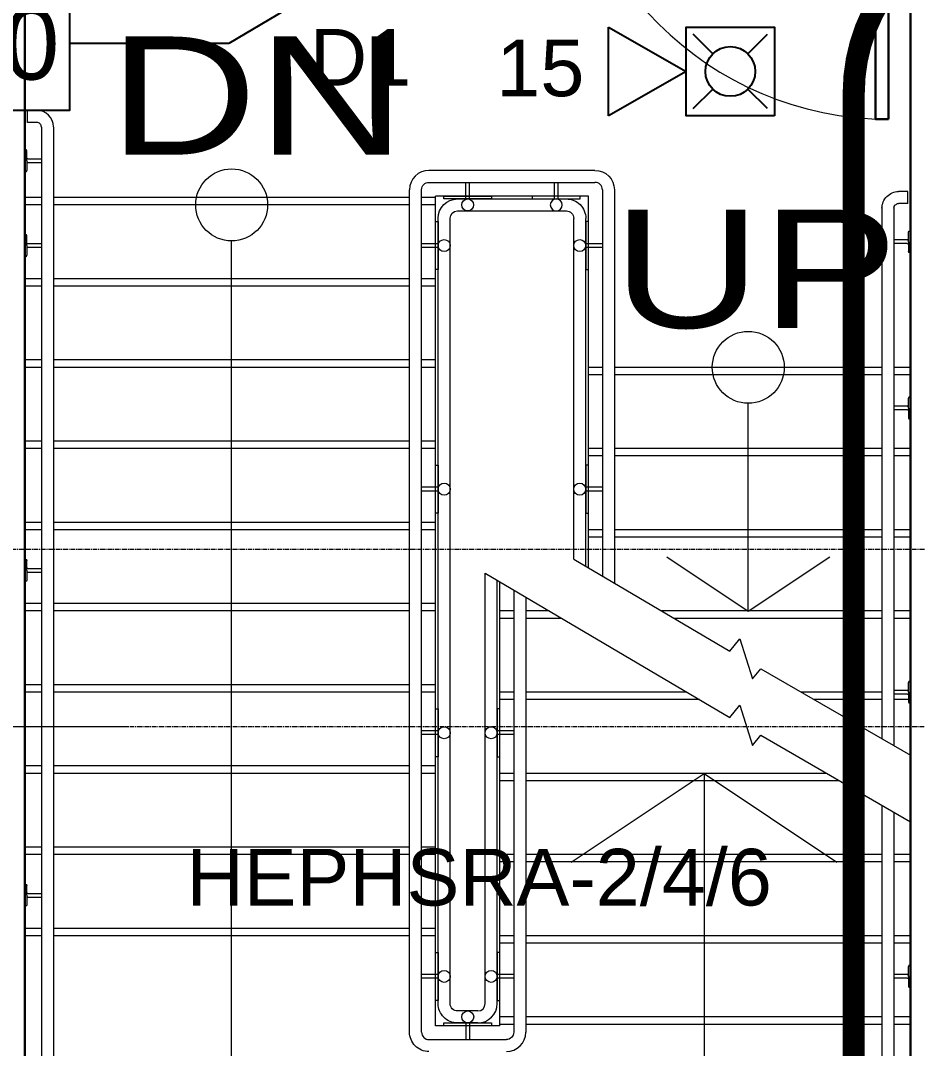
# Model space of a CAD drawing. Header units: inches. Extents: x -40190 to 0, y -3216 to 2257.
# Drawn here: x -22128.3 to -22006.8, y 859.5 to 998.8 of the extents above; entities that cross this region are included whole.
import ezdxf
from ezdxf import colors
from ezdxf.entities.mleader import LeaderData, LeaderLine
from ezdxf.enums import TextEntityAlignment as Align
from ezdxf.math import Vec2, Vec3

# ---------------------------------------------------------------- set-up
doc = ezdxf.new("R2010")
doc.units = ezdxf.units.IN
doc.header["$LTSCALE"] = 0.5
doc.header["$MEASUREMENT"] = 0
doc.linetypes.add('A113$0$CENTER', pattern=[2, 1.25, -0.25, 0.25, -0.25])
doc.linetypes.add('DASHED2', pattern=[0.375, 0.25, -0.125])
for name, color, linetype in [('A-Detl-Iden', 3, 'Continuous'), ('A113$0$A-ANNO-TEXT', 8, 'Continuous'), ('A113$0$A-COLS-COLS13-14', 8, 'Continuous'), ('A113$0$A-DOOR', 8, 'Continuous'), ('A113$0$A-DOOR-FRAM', 8, 'Continuous'), ('A113$0$A-FLOR-HRAL', 8, 'Continuous'), ('A113$0$A-FLOR-STRS', 8, 'Continuous'), ('A113$0$A-GRID-GRDP0-15', 8, 'Continuous'), ('A113$0$A-WALL-FULL-INTR', 8, 'Continuous'), ('A113$0$Level 20', 8, 'Continuous'), ('E-Anno-Keyn', 72, 'Continuous'), ('E-Anno-Note', 6, 'Continuous'), ('E-FIRE', 234, 'Continuous'), ('E-TEXT', 6, 'Continuous'), ('M-HVAC-text', 6, 'Continuous'), ('XREF', 7, 'Continuous')]:
    doc.layers.add(name, color=color, linetype=linetype)
doc.styles.add('A113$0$style-Arial', font='arial.ttf')
doc.styles.add('M08', font='arial.ttf', dxfattribs={"height": 7.68})
doc.styles.add('MAMEP ANNO', font='arial.ttf', dxfattribs={"height": 0.101562})
doc.styles.get("Standard").update_dxf_attribs({"font": 'simplex.shx'})

# ---------------------------------------------------------------- blocks, each defined once
blk = doc.blocks.new('*U236')
at = {"layer": 'E-FIRE', "color": 234, "linetype": 'Continuous', "lineweight": -3}
for p, q in [((12.5, 0), (23, 6)), ((23, 6), (23, -6)), ((1.47, 5.03), (4.11, 2.39)), ((11.53, 5.03), (8.89, 2.39)), ((23, -6), (12.5, 0)), ((4.11, -2.39), (1.47, -5.03)), ((8.89, -2.39), (11.53, -5.03))]:
    blk.add_line(p, q, dxfattribs=at)
blk.add_lwpolyline([(0.5, 6), (12.5, 6), (12.5, -6), (0.5, -6)], close=True, dxfattribs=at)
blk.add_circle((6.5, 0), 3.37, dxfattribs=at)
blk = doc.blocks.new('MLD-KeyNote')
at = {"color": 0, "linetype": 'Continuous', "transparency": 16777216}
blk.add_lwpolyline([(-0.09375, -0.09375), (0.09375, -0.09375), (0.09375, 0.09375), (-0.09375, 0.09375)], close=True, dxfattribs=at)
at = {"color": 0, "linetype": 'ByBlock', "transparency": 16777216, "style": 'MAMEP ANNO'}
blk.add_attdef('ID', text='', height=0.10156, dxfattribs=at).set_placement((0, 0), align=Align.MIDDLE_CENTER)
blk = doc.blocks.new('*U598')
at = {"layer": 'A113$0$A-FLOR-HRAL', "linetype": 'Continuous', "lineweight": 0}
for p, q in [((1.1, 1.5), (1.04, 1.5)), ((1.1, -1.5), (1.1, 1.5)), ((0.73, 0.26), (-1.11, 0.26)), ((0.86, 0.01), (0.86, 1.32)), ((0.86, 0.01), (0.86, -1.32)), ((0.73, -0.24), (-1.11, -0.24)), ((1.1, -1.5), (1.04, -1.5))]:
    blk.add_line(p, q, dxfattribs=at)
at = {"layer": 'A113$0$A-FLOR-HRAL', "linetype": 'Continuous', "lineweight": 0, "extrusion": (0, 0, -1)}
for centre, radius, start, end in [((-1.04, 1.32), 0.188, 0, 90), ((-0.73, -0.37), 0.125, 90, 180), ((-1.04, -1.32), 0.188, 270, 0)]:
    blk.add_arc(centre, radius, start, end, dxfattribs=at)
at = {"layer": 'A113$0$A-FLOR-HRAL', "linetype": 'Continuous', "lineweight": 0}
blk.add_arc((0.73, 0.38), 0.125, 270, 0, dxfattribs=at)
blk = doc.blocks.new('*U597')
at = {"layer": 'A113$0$A-FLOR-HRAL', "linetype": 'Continuous', "lineweight": 0}
for p, q in [((1.1, 1.5), (1.04, 1.5)), ((1.1, 1.5), (1.1, -1.5)), ((0.73, 0.24), (-1.11, 0.24)), ((0.86, -0.01), (0.86, 1.32)), ((0.73, -0.26), (-1.11, -0.26)), ((0.86, -0.01), (0.86, -1.32)), ((1.1, -1.5), (1.04, -1.5))]:
    blk.add_line(p, q, dxfattribs=at)
for centre, radius, start, end in [((1.04, 1.32), 0.188, 90, 180), ((0.73, 0.37), 0.125, 270, 0), ((1.04, -1.32), 0.188, 180, 270)]:
    blk.add_arc(centre, radius, start, end, dxfattribs=at)
at = {"layer": 'A113$0$A-FLOR-HRAL', "linetype": 'Continuous', "lineweight": 0, "extrusion": (0, 0, -1)}
blk.add_arc((-0.73, -0.38), 0.125, 90, 180, dxfattribs=at)
blk = doc.blocks.new('*U595')
at = {"layer": 'A113$0$A-FLOR-HRAL', "linetype": 'Continuous', "lineweight": 0}
for p, q in [((-1.1, 1.5), (-1.04, 1.5)), ((-1.1, -1.5), (-1.1, 1.5)), ((-0.86, 0.01), (-0.86, 1.32)), ((-0.86, 0.01), (-0.86, -1.32)), ((-0.73, 0.26), (1.11, 0.26)), ((-0.73, -0.24), (1.11, -0.24)), ((-1.1, -1.5), (-1.04, -1.5))]:
    blk.add_line(p, q, dxfattribs=at)
for centre, radius, start, end in [((-1.04, 1.32), 0.188, 0, 90), ((-1.04, -1.32), 0.188, 270, 0), ((-0.73, -0.37), 0.125, 90, 180)]:
    blk.add_arc(centre, radius, start, end, dxfattribs=at)
at = {"layer": 'A113$0$A-FLOR-HRAL', "linetype": 'Continuous', "lineweight": 0, "extrusion": (0, 0, -1)}
blk.add_arc((0.73, 0.38), 0.125, 270, 0, dxfattribs=at)
blk = doc.blocks.new('*U596')
at = {"layer": 'A113$0$A-FLOR-HRAL', "linetype": 'Continuous', "lineweight": 0}
for p, q in [((-1.1, 1.5), (-1.04, 1.5)), ((-1.1, 1.5), (-1.1, -1.5)), ((-0.86, -0.01), (-0.86, 1.32)), ((-0.73, 0.24), (1.11, 0.24)), ((-0.86, -0.01), (-0.86, -1.32)), ((-0.73, -0.26), (1.11, -0.26)), ((-1.1, -1.5), (-1.04, -1.5))]:
    blk.add_line(p, q, dxfattribs=at)
at = {"layer": 'A113$0$A-FLOR-HRAL', "linetype": 'Continuous', "lineweight": 0, "extrusion": (0, 0, -1)}
for centre, radius, start, end in [((1.04, 1.32), 0.188, 90, 180), ((0.73, 0.37), 0.125, 270, 0), ((1.04, -1.32), 0.188, 180, 270)]:
    blk.add_arc(centre, radius, start, end, dxfattribs=at)
at = {"layer": 'A113$0$A-FLOR-HRAL', "linetype": 'Continuous', "lineweight": 0}
blk.add_arc((-0.73, -0.38), 0.125, 90, 180, dxfattribs=at)
blk = doc.blocks.new('*U603')
at = {"layer": 'A113$0$A-DOOR', "linetype": 'Continuous', "lineweight": 0}
blk.add_arc((22, 18.56), 44, 180, 270, dxfattribs=at)
at = {"layer": 'A113$0$A-DOOR', "linetype": 'Continuous', "lineweight": 30}
blk.add_3dface([(22, -25.44), (20.25, -25.44), (20.25, 18.56), (22, 18.56)], dxfattribs=at)
at = {"layer": 'A113$0$A-DOOR-FRAM', "linetype": 'Continuous', "lineweight": 30}
for p, q in [((-21.25, 25.44), (-23.5, 25.44)), ((-23.5, 25.44), (-23.5, 25.06)), ((-21.25, 20.98), (-21.25, 25.44)), ((21.25, 25.44), (23.5, 25.44)), ((21.25, 20.98), (21.25, 25.44)), ((23.5, 25.44), (23.5, 25.06)), ((-22, 18.56), (-22, 20.98)), ((-22, 20.98), (-21.25, 20.98)), ((22, 20.98), (21.25, 20.98)), ((22, 18.56), (22, 20.98)), ((-23.5, 18.56), (-23.5, 18.94)), ((-23.5, 18.56), (-22, 18.56)), ((23.5, 18.56), (22, 18.56)), ((23.5, 18.56), (23.5, 18.94))]:
    blk.add_line(p, q, dxfattribs=at)
at = {"layer": 'A113$0$A-DOOR-FRAM', "linetype": 'Continuous', "lineweight": 13}
for p, q in [((-21.4, 25.29), (-23.35, 25.29)), ((-23.35, 25.29), (-23.35, 25.06)), ((-21.4, 21.13), (-21.4, 25.29)), ((21.4, 21.13), (21.4, 25.29)), ((21.4, 25.29), (23.35, 25.29)), ((23.35, 25.29), (23.35, 25.06)), ((-23.35, 25.06), (-23.5, 25.06)), ((23.35, 25.06), (23.5, 25.06)), ((-22.15, 18.71), (-22.15, 21.13)), ((-22.15, 21.13), (-21.4, 21.13)), ((22.15, 21.13), (21.4, 21.13)), ((22.15, 18.71), (22.15, 21.13)), ((-23.5, 18.94), (-23.35, 18.94)), ((-23.35, 18.71), (-23.35, 18.94)), ((-23.35, 18.71), (-22.15, 18.71)), ((23.35, 18.71), (22.15, 18.71)), ((23.5, 18.94), (23.35, 18.94)), ((23.35, 18.71), (23.35, 18.94))]:
    blk.add_line(p, q, dxfattribs=at)
blk = doc.blocks.new('A113')
at = {"layer": 'A113$0$A-ANNO-TEXT', "lineweight": 13}
for p, q in [((-22099.7472, 836.8597), (-22099.7472, 968.928)), ((-22029.7603, 918.7739), (-22029.7603, 946.9275)), ((-22035.7471, 896.7739), (-22035.7471, 836.8597))]:
    blk.add_line(p, q, dxfattribs=at)
at = {"layer": 'A113$0$A-ANNO-TEXT', "lineweight": 13, "flags": 128}
for points in [[(-22040.8145, 926.1434), (-22029.7603, 918.7739), (-22018.706, 926.1434)], [(-22053.7471, 884.7739), (-22035.7471, 896.7739), (-22017.7471, 884.7739)]]:
    blk.add_lwpolyline(points, dxfattribs=at)
at = {"layer": 'A113$0$A-ANNO-TEXT', "lineweight": 13}
for centre in [(-22099.7472, 973.801), (-22029.7603, 951.8004)]:
    blk.add_circle(centre, 4.873, dxfattribs=at)
at = {"layer": 'A113$0$A-COLS-COLS13-14', "lineweight": 0}
blk.add_line((-22169.7641, 903.1631, -4909.5523), (-22113.7641, 903.1631, -4909.5523), dxfattribs=at)
at = {"layer": 'A113$0$A-FLOR-HRAL', "lineweight": 13}
for p, q in [((-22127.3986, 984.9707, 1992.7541), (-22127.3986, 986.6186, 1992.7541)), ((-22126.1488, 986.6186, 1992.7541), (-22127.3986, 986.6186, 1992.7541)), ((-22126.1488, 984.9707, 1992.7541), (-22127.3986, 984.9707, 1992.7541)), ((-22125.5238, 984.3431, 1992.7541), (-22125.5238, 853.2315, 1992.7541)), ((-22123.8988, 984.3431, 1992.7541), (-22123.8988, 853.2315, 1992.7541)), ((-22050.5236, 978.4822, 1992.7541), (-22073.0237, 978.4822, 1992.7541)), ((-22073.0237, 976.8572, 1992.7541), (-22050.5236, 976.8572, 1992.7541)), ((-22075.6483, 861.7322, 1992.7541), (-22075.6487, 975.858, 1992.7541)), ((-22074.0233, 861.7322, 1992.7541), (-22074.0237, 975.8568, 1992.7541)), ((-22049.524, 975.8569, 1992.7541), (-22049.5237, 923.5448, 1992.7541)), ((-22047.899, 975.8572, 1992.7541), (-22047.8987, 922.586, 1992.7541)), ((-22008.1485, 975.6073, 1992.7541), (-22009.3986, 975.6073, 1992.7541)), ((-22008.1485, 973.9823, 1992.7541), (-22008.1485, 975.6073, 1992.7541)), ((-22069.1487, 974.6072, 1992.7541), (-22054.3987, 974.6072, 1992.7541)), ((-22011.6494, 973.4734, 1992.7541), (-22011.6488, 901.4841, 1992.7541)), ((-22010.0244, 973.3573, 1992.7541), (-22010.0238, 900.5461, 1992.7541)), ((-22008.1485, 973.9823, 1992.7541), (-22009.3986, 973.9823, 1992.7541)), ((-22071.7733, 865.6082, 1992.7541), (-22071.7737, 971.9822, 1992.7541)), ((-22070.1483, 865.6078, 1992.7541), (-22070.1487, 971.9822, 1992.7541)), ((-22069.1487, 972.9822, 1992.7541), (-22054.3987, 972.9822, 1992.7541)), ((-22053.3987, 925.8312, 1992.7541), (-22053.399, 971.9787, 1992.7541)), ((-22051.7737, 924.8724, 1992.7541), (-22051.774, 971.9765, 1992.7541)), ((-22065.3983, 865.6072, 1992.7541), (-22065.3987, 923.9118, 1992.7541)), ((-22063.7733, 865.6072, 1992.7541), (-22063.7737, 922.953, 1992.7541)), ((-22061.5236, 921.6253, 1992.7541), (-22061.5232, 861.7325, 1992.7541)), ((-22059.8986, 920.6665, 1992.7541), (-22059.8982, 861.7322, 1992.7541)), ((-22011.6487, 892.4841, 1992.7541), (-22011.6483, 853.2314, 1992.7541)), ((-22010.0237, 891.546, 1992.7541), (-22010.0233, 853.2314, 1992.7541)), ((-22066.3983, 864.6072, 1992.7541), (-22069.1483, 864.6072, 1992.7541)), ((-22066.3983, 862.9822, 1992.7541), (-22069.1483, 862.9822, 1992.7541)), ((-22073.0233, 860.7322, 1992.7541), (-22062.5233, 860.7322, 1992.7541))]:
    blk.add_line(p, q, dxfattribs=at)
at = {"layer": 'A113$0$A-FLOR-HRAL', "lineweight": 0}
for p, q in [((-22068.0237, 974.6072, 1992.7541), (-22068.0237, 976.8572, 1992.7541)), ((-22067.5237, 974.6072, 1992.7541), (-22067.5237, 976.8572, 1992.7541)), ((-22056.0237, 974.6072, 1992.7541), (-22056.0237, 976.8572, 1992.7541)), ((-22055.5237, 974.6072, 1992.7541), (-22055.5237, 976.8572, 1992.7541)), ((-22071.7736, 968.5447, 1992.7541), (-22074.0237, 968.5447, 1992.7541)), ((-22071.7736, 968.0447, 1992.7541), (-22074.0237, 968.0447, 1992.7541)), ((-22049.524, 968.5447, 1992.7541), (-22051.774, 968.5447, 1992.7541)), ((-22049.524, 968.0447, 1992.7541), (-22051.774, 968.0447, 1992.7541)), ((-22071.7736, 935.5447, 1992.7541), (-22074.0237, 935.5447, 1992.7541)), ((-22071.7736, 935.0447, 1992.7541), (-22074.0237, 935.0447, 1992.7541)), ((-22049.524, 935.5447, 1992.7541), (-22051.774, 935.5447, 1992.7541)), ((-22049.524, 935.0447, 1992.7541), (-22051.774, 935.0447, 1992.7541)), ((-22071.7736, 902.5447, 1992.7541), (-22074.0237, 902.5447, 1992.7541)), ((-22061.524, 902.5447, 1992.7541), (-22063.774, 902.5447, 1992.7541)), ((-22071.7736, 902.0447, 1992.7541), (-22074.0237, 902.0447, 1992.7541)), ((-22061.524, 902.0447, 1992.7541), (-22063.774, 902.0447, 1992.7541)), ((-22071.7736, 869.5447, 1992.7541), (-22074.0237, 869.5447, 1992.7541)), ((-22071.7736, 869.0447, 1992.7541), (-22074.0237, 869.0447, 1992.7541)), ((-22061.524, 869.5447, 1992.7541), (-22063.774, 869.5447, 1992.7541)), ((-22061.524, 869.0447, 1992.7541), (-22063.774, 869.0447, 1992.7541)), ((-22068.0233, 862.9822, 1992.7541), (-22068.0233, 860.7322, 1992.7541)), ((-22067.5233, 862.9822, 1992.7541), (-22067.5233, 860.7322, 1992.7541))]:
    blk.add_line(p, q, dxfattribs=at)
at = {"layer": 'A113$0$A-FLOR-HRAL', "lineweight": 13}
for centre, radius, start, end in [((-22126.1488, 984.3686, 1992.7541), 2.25, 0.12651, 89.999997), ((-22126.1488, 984.3457, 1992.7541), 0.625, 359.761896, 89.999997), ((-22073.0237, 975.8572, 1992.7541), 2.625, 90, 179.982985), ((-22050.5236, 975.8572, 1992.7541), 1, 359.984657, 90.000033), ((-22066.3983, 865.6072, 1992.7541), 1, 270.000001, 360), ((-22066.3983, 865.6072, 1992.7541), 2.625, 270.000001, 360), ((-22073.0233, 861.7322, 1992.7541), 1, 180, 270.000033), ((-22062.5233, 861.7322, 1992.7541), 2.625, 270, 360)]:
    blk.add_arc(centre, radius, start, end, dxfattribs=at)
at = {"layer": 'A113$0$A-FLOR-HRAL', "lineweight": 13, "extrusion": (0, 0, -1)}
for centre, radius, start, end in [((22050.5236, 975.8572, -1992.7541), 2.625, 90, 180), ((22073.0237, 975.8572, -1992.7541), 1, 359.976506, 90.000033), ((22009.3986, 973.3573, -1992.7541), 2.25, 0.000003, 90.000003), ((22069.1487, 971.9822, -1992.7541), 2.625, 0, 89.999967), ((22054.3987, 971.9822, -1992.7541), 2.625, 89.999967, 180.123302), ((22009.3986, 973.3573, -1992.7541), 0.625, 0.000003, 90.000004), ((22069.1487, 971.9822, -1992.7541), 1, 0, 89.999967), ((22054.3987, 971.9822, -1992.7541), 1, 89.999967, 180.199773), ((22069.1483, 865.6072, -1992.7541), 2.625, 269.999999, 0.021476), ((22069.1483, 865.6072, -1992.7541), 1, 269.999999, 0.034794), ((22073.0233, 861.7322, -1992.7541), 2.625, 270, 0.000889), ((22062.5233, 861.7322, -1992.7541), 1, 179.983187, 270.000033)]:
    blk.add_arc(centre, radius, start, end, dxfattribs=at)
at = {"layer": 'A113$0$A-FLOR-STRS', "lineweight": 0}
for p, q in [((-22125.5238, 974.7946, 1992.7541), (-22127.7739, 974.7946, 1992.7541)), ((-22075.6487, 974.7947, 1992.7541), (-22123.8989, 974.7946, 1992.7541)), ((-22072.1487, 974.7947, 1992.7541), (-22074.0237, 974.7947, 1992.7541)), ((-22072.1487, 862.6072, 1992.7541), (-22072.1487, 974.9822, 1992.7541)), ((-22051.3987, 974.9822, 1992.7541), (-22072.1487, 974.9822, 1992.7541)), ((-22051.3987, 924.6511, 1992.7541), (-22051.3987, 974.9822, 1992.7541)), ((-22125.5238, 963.7948, 1992.7541), (-22127.7739, 963.7948, 1992.7541)), ((-22075.6487, 963.7948, 1992.7541), (-22123.8989, 963.7948, 1992.7541)), ((-22072.1487, 963.7948, 1992.7541), (-22074.0237, 963.7948, 1992.7541)), ((-22125.5238, 952.7946, 1992.7541), (-22127.7739, 952.7946, 1992.7541)), ((-22075.6487, 952.7947, 1992.7541), (-22123.8989, 952.7946, 1992.7541)), ((-22072.1487, 952.7947, 1992.7541), (-22074.0237, 952.7947, 1992.7541)), ((-22049.5236, 950.795, 1992.7541), (-22051.3987, 950.795, 1992.7541)), ((-22011.6487, 950.795, 1992.7541), (-22047.8986, 950.795, 1992.7541)), ((-22007.7738, 950.795, 1992.7541), (-22010.0237, 950.795, 1992.7541)), ((-22125.5238, 941.7946, 1992.7541), (-22127.7739, 941.7946, 1992.7541)), ((-22075.6487, 941.7947, 1992.7541), (-22123.8989, 941.7946, 1992.7541)), ((-22072.1487, 941.7947, 1992.7541), (-22074.0237, 941.7947, 1992.7541)), ((-22049.5236, 939.7948, 1992.7541), (-22051.3987, 939.7948, 1992.7541)), ((-22011.6487, 939.7948, 1992.7541), (-22047.8986, 939.7948, 1992.7541)), ((-22007.7738, 939.7948, 1992.7541), (-22010.0237, 939.7948, 1992.7541)), ((-22125.5238, 930.7946, 1992.7541), (-22127.7739, 930.7946, 1992.7541)), ((-22075.6487, 930.7944, 1992.7541), (-22123.8989, 930.7943, 1992.7541)), ((-22072.1487, 930.7947, 1992.7541), (-22074.0237, 930.7947, 1992.7541)), ((-22049.5236, 928.7948, 1992.7541), (-22051.3987, 928.7948, 1992.7541)), ((-22011.6487, 928.7947, 1992.7541), (-22047.8987, 928.7947, 1992.7541)), ((-22007.7738, 928.7947, 1992.7541), (-22010.0237, 928.7947, 1992.7541)), ((-22063.3987, 862.6072, 1992.7541), (-22063.3987, 922.7317, 1992.7541)), ((-22125.5238, 919.7946, 1992.7541), (-22127.7739, 919.7946, 1992.7541)), ((-22075.6487, 919.7944, 1992.7541), (-22123.8989, 919.7943, 1992.7541)), ((-22072.1487, 919.7947, 1992.7541), (-22074.0237, 919.7947, 1992.7541)), ((-22061.5236, 917.7941, 1992.7541), (-22063.3987, 917.7941, 1992.7541)), ((-22055.0315, 917.7947, 1992.7541), (-22059.8986, 917.7947, 1992.7541)), ((-22011.6487, 917.7947, 1992.7541), (-22039.7785, 917.7947, 1992.7541)), ((-22007.7738, 917.7945, 1992.7541), (-22010.0237, 917.7945, 1992.7541)), ((-22125.5238, 908.7945, 1992.7541), (-22127.7739, 908.7945, 1992.7541)), ((-22075.6487, 908.7944, 1992.7541), (-22123.8989, 908.7943, 1992.7541)), ((-22072.1487, 908.7945, 1992.7541), (-22074.0237, 908.7945, 1992.7541)), ((-22061.5236, 906.7941, 1992.7541), (-22063.3987, 906.7941, 1992.7541)), ((-22036.3889, 906.7947, 1992.7541), (-22059.8986, 906.7947, 1992.7541)), ((-22011.6487, 906.7947, 1992.7541), (-22020.8485, 906.7947, 1992.7541)), ((-22008.0557, 906.7944, 1992.7541), (-22010.0237, 906.7944, 1992.7541)), ((-22125.5238, 897.7943, 1992.7541), (-22127.7739, 897.7943, 1992.7541)), ((-22075.6487, 897.7944, 1992.7541), (-22123.8989, 897.7943, 1992.7541)), ((-22072.1487, 897.7944, 1992.7541), (-22074.0237, 897.7944, 1992.7541)), ((-22061.5236, 895.7941, 1992.7541), (-22063.3987, 895.7941, 1992.7541)), ((-22017.3838, 895.7947, 1992.7541), (-22059.8986, 895.7947, 1992.7541)), ((-22075.6487, 886.7942, 1992.7541), (-22123.8989, 886.7942, 1992.7541)), ((-22072.1487, 886.7942, 1992.7541), (-22074.0237, 886.7942, 1992.7541)), ((-22061.5236, 884.7941, 1992.7541), (-22063.3987, 884.7941, 1992.7541)), ((-22011.6487, 884.7941, 1992.7541), (-22059.8986, 884.7941, 1992.7541)), ((-22007.7738, 884.7944, 1992.7541), (-22010.0237, 884.7944, 1992.7541)), ((-22075.6487, 875.7941, 1992.7541), (-22123.8989, 875.794, 1992.7541)), ((-22072.1487, 875.7941, 1992.7541), (-22074.0234, 875.7941, 1992.7541)), ((-22061.5236, 873.7939, 1992.7541), (-22063.3987, 873.7939, 1992.7541)), ((-22011.6487, 873.7939, 1992.7541), (-22059.8986, 873.7939, 1992.7541)), ((-22007.7738, 873.7939, 1992.7541), (-22010.0237, 873.7939, 1992.7541)), ((-22063.3987, 862.6072, 1992.7541), (-22072.1487, 862.6072, 1992.7541)), ((-22061.5233, 862.7941, 1992.7541), (-22063.3987, 862.7941, 1992.7541)), ((-22011.6483, 862.7941, 1992.7541), (-22059.8983, 862.7941, 1992.7541)), ((-22007.7734, 862.7941, 1992.7541), (-22010.0233, 862.7941, 1992.7541))]:
    blk.add_line(p, q, dxfattribs=at)
at = {"layer": 'A113$0$A-FLOR-STRS', "lineweight": 13}
for p, q in [((-22125.5238, 973.7947, 1992.7541), (-22127.7736, 973.7947, 1992.7541)), ((-22125.5238, 973.7947, 1992.7541), (-22127.7736, 973.7947, 1992.7541)), ((-22075.6487, 973.7947, 1992.7541), (-22123.8989, 973.7946, 1992.7541)), ((-22072.1487, 973.7947, 1992.7541), (-22074.0237, 973.7947, 1992.7541)), ((-22125.5238, 962.7948, 1992.7541), (-22127.7736, 962.7948, 1992.7541)), ((-22075.6487, 962.7948, 1992.7541), (-22123.8989, 962.7948, 1992.7541)), ((-22072.1487, 962.7948, 1992.7541), (-22074.0237, 962.7948, 1992.7541)), ((-22125.5238, 951.7947, 1992.7541), (-22127.7736, 951.7947, 1992.7541)), ((-22075.6487, 951.7947, 1992.7541), (-22123.8989, 951.7946, 1992.7541)), ((-22072.1487, 951.7947, 1992.7541), (-22074.0237, 951.7947, 1992.7541)), ((-22049.5236, 951.795, 1992.7541), (-22051.3987, 951.795, 1992.7541)), ((-22011.6487, 951.795, 1992.7541), (-22047.8986, 951.795, 1992.7541)), ((-22007.7735, 951.795, 1992.7541), (-22010.0237, 951.795, 1992.7541)), ((-22125.5238, 940.7947, 1992.7541), (-22127.7737, 940.7947, 1992.7541)), ((-22075.6487, 940.7947, 1992.7541), (-22123.8989, 940.7946, 1992.7541)), ((-22072.1487, 940.7947, 1992.7541), (-22074.0237, 940.7947, 1992.7541)), ((-22049.5236, 940.7948, 1992.7541), (-22051.3987, 940.7948, 1992.7541)), ((-22011.6487, 940.7948, 1992.7541), (-22047.8986, 940.7948, 1992.7541)), ((-22007.7735, 940.7948, 1992.7541), (-22010.0237, 940.7948, 1992.7541)), ((-22125.5238, 929.7947, 1992.7541), (-22127.7737, 929.7947, 1992.7541)), ((-22075.6487, 929.7944, 1992.7541), (-22123.8989, 929.7943, 1992.7541)), ((-22072.1487, 929.7947, 1992.7541), (-22074.0237, 929.7947, 1992.7541)), ((-22049.5236, 929.7948, 1992.7541), (-22051.3987, 929.7948, 1992.7541)), ((-22011.6487, 929.7947, 1992.7541), (-22047.8986, 929.7947, 1992.7541)), ((-22007.7736, 929.7947, 1992.7541), (-22010.0237, 929.7947, 1992.7541)), ((-22125.5238, 918.7947, 1992.7541), (-22127.6492, 918.7947, 1992.7541)), ((-22075.6487, 918.7944, 1992.7541), (-22123.8989, 918.7943, 1992.7541)), ((-22072.1487, 918.7947, 1992.7541), (-22074.0237, 918.7947, 1992.7541)), ((-22061.5236, 918.7947, 1992.7541), (-22063.3987, 918.7947, 1992.7541)), ((-22056.7263, 918.7947, 1992.7541), (-22059.8986, 918.7947, 1992.7541)), ((-22011.6487, 918.7947, 1992.7541), (-22041.4733, 918.7947, 1992.7541)), ((-22007.7736, 918.7945, 1992.7541), (-22010.0237, 918.7945, 1992.7541)), ((-22125.5238, 907.7945, 1992.7541), (-22127.7737, 907.7945, 1992.7541)), ((-22075.6487, 907.7944, 1992.7541), (-22123.8989, 907.7943, 1992.7541)), ((-22072.1487, 907.7945, 1992.7541), (-22074.0237, 907.7945, 1992.7541)), ((-22061.5236, 907.7941, 1992.7541), (-22063.3987, 907.7941, 1992.7541)), ((-22038.0837, 907.7947, 1992.7541), (-22059.8986, 907.7947, 1992.7541)), ((-22011.6487, 907.7947, 1992.7541), (-22022.5808, 907.7947, 1992.7541)), ((-22125.5238, 896.7943, 1992.7541), (-22127.7737, 896.7943, 1992.7541)), ((-22075.6487, 896.7944, 1992.7541), (-22123.8989, 896.7943, 1992.7541)), ((-22072.1487, 896.7944, 1992.7541), (-22074.0237, 896.7944, 1992.7541)), ((-22061.5236, 896.7941, 1992.7541), (-22063.3987, 896.7941, 1992.7541)), ((-22019.1162, 896.7947, 1992.7541), (-22059.8986, 896.7947, 1992.7541)), ((-22075.6487, 885.7942, 1992.7541), (-22123.8989, 885.7942, 1992.7541)), ((-22072.1487, 885.7942, 1992.7541), (-22074.0237, 885.7942, 1992.7541)), ((-22061.5236, 885.7941, 1992.7541), (-22063.3987, 885.7941, 1992.7541)), ((-22011.6487, 885.7941, 1992.7541), (-22059.8986, 885.7941, 1992.7541)), ((-22007.7736, 885.7944, 1992.7541), (-22010.0237, 885.7944, 1992.7541)), ((-22007.7736, 885.7942, 1992.7541), (-22010.0237, 885.7942, 1992.7541)), ((-22075.6487, 874.7941, 1992.7541), (-22123.8989, 874.794, 1992.7541)), ((-22072.1487, 874.7941, 1992.7541), (-22074.0237, 874.7941, 1992.7541)), ((-22061.5236, 874.7939, 1992.7541), (-22063.3987, 874.7939, 1992.7541)), ((-22011.6487, 874.7939, 1992.7541), (-22059.8986, 874.7939, 1992.7541)), ((-22007.7737, 874.7939, 1992.7541), (-22010.0237, 874.7939, 1992.7541)), ((-22061.5233, 863.7941, 1992.7541), (-22063.3987, 863.7941, 1992.7541)), ((-22011.6483, 863.7941, 1992.7541), (-22059.8983, 863.7941, 1992.7541)), ((-22007.7733, 863.7941, 1992.7541), (-22010.0233, 863.7941, 1992.7541))]:
    blk.add_line(p, q, dxfattribs=at)
at = {"layer": 'A113$0$A-FLOR-STRS', "lineweight": 0, "elevation": 1992.7541, "flags": 128}
for points in [[(-22053.3987, 925.8312), (-22032.2387, 913.3458), (-22030.9027, 915.0332), (-22029.1741, 909.5795), (-22028.0505, 910.9521), (-22007.7734, 899.247)], [(-22065.3987, 923.9118), (-22032.2387, 904.3458), (-22030.9027, 906.0332), (-22029.1741, 900.5795), (-22028.0505, 901.9521), (-22007.7734, 890.247)]]:
    blk.add_lwpolyline(points, dxfattribs=at)
at = {"layer": 'A113$0$A-FLOR-STRS', "lineweight": 0}
for centre in [(-22052.5989, 968.2947, 1992.7541), (-22052.5989, 935.2947, 1992.7541), (-22064.5989, 902.2947, 1992.7541), (-22064.5989, 869.2947, 1992.7541)]:
    blk.add_circle(centre, 0.8125, dxfattribs=at)
at = {"layer": 'A113$0$A-GRID-GRDP0-15', "linetype": 'A113$0$CENTER', "lineweight": 0}
for p, q in [((-24110.5721, 927.1574), (-20437.5384, 927.1574)), ((-23884.5631, 903.1574), (-20364.9322, 903.1574))]:
    blk.add_line(p, q, dxfattribs=at)
at = {"layer": 'A113$0$A-WALL-FULL-INTR', "lineweight": 30}
for p, q in [((-22127.7736, 1029.7947, 1992.7541), (-22127.7736, 807.7947, 1992.7541)), ((-22007.7736, 1029.7947, 1992.7541), (-22007.7736, 807.7948, 1992.7541))]:
    blk.add_line(p, q, dxfattribs=at)
at = {"layer": 'A113$0$Level 20', "lineweight": 0}
for p, q in [((-22125.5238, 886.7942, 1992.7541), (-22127.7739, 886.7942, 1992.7541)), ((-22125.5238, 875.794, 1992.7541), (-22127.7739, 875.794, 1992.7541))]:
    blk.add_line(p, q, dxfattribs=at)
at = {"layer": 'A113$0$Level 20', "lineweight": 13}
for p, q in [((-22125.5238, 885.7942, 1992.7541), (-22127.7737, 885.7942, 1992.7541)), ((-22125.5238, 874.794, 1992.7541), (-22127.7737, 874.794, 1992.7541))]:
    blk.add_line(p, q, dxfattribs=at)
at = {"layer": 'A113$0$Level 20', "lineweight": 0}
for centre in [(-22067.7737, 973.7947, 1992.7541), (-22070.9541, 968.2947, 1992.7541), (-22070.9541, 935.2947, 1992.7541), (-22070.9541, 902.2947, 1992.7541), (-22070.9541, 869.2947, 1992.7541), (-22067.7733, 863.7947, 1992.7541)]:
    blk.add_circle(centre, 0.8125, dxfattribs=at)
at = {"layer": 'A113$0$Level 20', "lineweight": 0, "extrusion": (0, 0, -1)}
blk.add_circle((22055.7737, 973.7947, -1992.7541), 0.8125, dxfattribs=at)
at = {"layer": 'A113$0$Level 20', "lineweight": 0}
for points in [[(-22071.0237, 974.9822, 1992.7541), (-22064.5237, 974.9822, 1992.7541), (-22064.5237, 974.6072, 1992.7541), (-22071.0237, 974.6072, 1992.7541)], [(-22052.5237, 974.9822, 1992.7541), (-22059.0237, 974.9822, 1992.7541), (-22059.0237, 974.6072, 1992.7541), (-22052.5237, 974.6072, 1992.7541)], [(-22072.1486, 965.0447, 1992.7541), (-22072.1486, 971.5447, 1992.7541), (-22071.7736, 971.5447, 1992.7541), (-22071.7736, 965.0447, 1992.7541)], [(-22051.399, 965.0447, 1992.7541), (-22051.399, 971.5447, 1992.7541), (-22051.774, 971.5447, 1992.7541), (-22051.774, 965.0447, 1992.7541)], [(-22072.1486, 932.0447, 1992.7541), (-22072.1486, 938.5447, 1992.7541), (-22071.7736, 938.5447, 1992.7541), (-22071.7736, 932.0447, 1992.7541)], [(-22051.399, 932.0447, 1992.7541), (-22051.399, 938.5447, 1992.7541), (-22051.774, 938.5447, 1992.7541), (-22051.774, 932.0447, 1992.7541)], [(-22072.1486, 899.0447, 1992.7541), (-22072.1486, 905.5447, 1992.7541), (-22071.7736, 905.5447, 1992.7541), (-22071.7736, 899.0447, 1992.7541)], [(-22063.399, 899.0447, 1992.7541), (-22063.399, 905.5447, 1992.7541), (-22063.774, 905.5447, 1992.7541), (-22063.774, 899.0447, 1992.7541)], [(-22072.1486, 866.0447, 1992.7541), (-22072.1486, 872.5447, 1992.7541), (-22071.7736, 872.5447, 1992.7541), (-22071.7736, 866.0447, 1992.7541)], [(-22063.399, 866.0447, 1992.7541), (-22063.399, 872.5447, 1992.7541), (-22063.774, 872.5447, 1992.7541), (-22063.774, 866.0447, 1992.7541)], [(-22064.5233, 862.6072, 1992.7541), (-22071.0233, 862.6072, 1992.7541), (-22071.0233, 862.9822, 1992.7541), (-22064.5233, 862.9822, 1992.7541)]]:
    blk.add_3dface(points, dxfattribs=at)
at = {"layer": 'A113$0$A-DOOR', "lineweight": 0}
blk.add_blockref('*U603', (-22032.7746, 1010.8573, 1992.7541), dxfattribs=at)
at = {"layer": 'A113$0$A-FLOR-HRAL', "lineweight": 0}
for name, p in [('*U595', (-22126.6355, 979.7806, 1992.7541)), ('*U595', (-22126.6355, 968.2946, 1992.7541)), ('*U598', (-22008.9116, 968.7948, 1992.7541)), ('*U597', (-22008.9116, 946.2949, 1992.7541)), ('*U596', (-22126.6355, 924.2944, 1992.7541)), ('*U597', (-22008.9116, 907.7948, 1992.7541)), ('*U596', (-22126.6355, 880.2941, 1992.7541)), ('*U597', (-22008.9116, 869.2947, 1992.7541))]:
    blk.add_blockref(name, p, dxfattribs=at)
at = {"layer": 'A113$0$A-ANNO-TEXT', "lineweight": 13, "style": 'A113$0$style-Arial', "width": 1.246875}
for s, p in [('DN', (-22116.4072, 980.616)), ('UP', (-22048.1436, 957.1478))]:
    blk.add_text(s, height=16, dxfattribs=at).set_placement(p)

msp = doc.modelspace()

# ---------------------------------------------------------------- linework, layer by layer
at = {"layer": 'A-Detl-Iden', "linetype": 'DASHED2', "const_width": 3, "flags": 128}
msp.add_lwpolyline([(-21991.39, 1013), (-21437.96, 1013, -0.414214), (-21413.96, 989), (-21413.96, 727.26, -0.414214), (-21437.96, 703.26), (-21991.39, 703.26, -0.414214), (-22015.39, 727.26), (-22015.39, 989, -0.414214)], format="xyb", close=True, dxfattribs=at)

# ---------------------------------------------------------------- block references
at = {"layer": 'E-FIRE', "color": 234, "linetype": 'Continuous', "lineweight": -3, "rotation": 180}
msp.add_blockref('*U236', (-22025.61, 991.88), dxfattribs=at)
at = {"layer": 'XREF'}
msp.add_blockref('A113', (0.08, 0), dxfattribs=at)

# ---------------------------------------------------------------- texts
at = {"layer": 'E-TEXT', "style": 'M08'}
for s, p in [('D1', (-22089.06, 989.96)), ('15', (-22063.82, 988.52)), ('HEPHSRA-2/4/6', (-22105.78, 878.89))]:
    msp.add_text(s, height=7.68, dxfattribs=at).set_placement(p)

# ---------------------------------------------------------------- leaders
at = {"layer": 'E-Anno-Keyn'}
ml = msp.add_multileader_block('Standard', dxfattribs=at)
ml.set_content('MLD-KeyNote', color=256, scale=96)
ml.set_attribute('ID', '18', width=0)
ml.set_leader_properties(color=256, linetype='Continuous')
ml.build(insert=Vec2(0, 0))
ml.multileader.update_dxf_attribs({"has_dogleg": 0, "text_left_attachment_type": 2, "text_right_attachment_type": 2, "dogleg_length": 3.84, "arrow_head_size": 12, "scale": 96})
ctx = ml.context
ctx.base_point, ctx.scale, ctx.char_height, ctx.arrow_head_size, ctx.landing_gap_size, ctx.plane_origin = Vec3(-23166.12, 1004.81), 96, 737.28, 12, 384, Vec3(-23254.36, 947.57)
ctx.left_attachment, ctx.right_attachment = 2, 2
notes = []
notes.append((ctx, [(0, (0, 0, 0), (0, 0), (1, 0), 1, [])]))
ctx.block.insert = Vec3(-23157.12, 1004.81)
ml = msp.add_multileader_block('Standard', dxfattribs=at)
ml.set_content('MLD-KeyNote', color=(89, 89, 89), scale=96)
ml.set_attribute('ID', '10', width=0)
ml.set_leader_properties(color=256, linetype='Continuous')
ml.build(insert=Vec2(0, 0))
ml.multileader.update_dxf_attribs({"has_dogleg": 0, "text_left_attachment_type": 2, "text_right_attachment_type": 2, "dogleg_length": 3.84, "arrow_head_size": 12, "scale": 96})
ctx = ml.context
ctx.base_point, ctx.scale, ctx.char_height, ctx.arrow_head_size, ctx.landing_gap_size, ctx.plane_origin = Vec3(-22139.57, 995.65), 96, 737.28, 12, 384, Vec3(-22075.38, 981.41)
ctx.left_attachment, ctx.right_attachment = 2, 2
notes.append((ctx, [(0, (1, 1, 0), (-21752.57, 995.65), (-1, 0), 369, [(0, [(-22070.15, 1013.48), (-22100.05, 995.65)], 0, [])])]))
ctx.block.insert = Vec3(-22130.57, 995.65)
ml = msp.add_multileader_block('Standard', dxfattribs=at)
ml.set_content('MLD-KeyNote', color=256, scale=96)
ml.set_attribute('ID', '18', width=0)
ml.set_leader_properties(color=256, linetype='Continuous')
ml.build(insert=Vec2(0, 0))
ml.multileader.update_dxf_attribs({"has_dogleg": 0, "text_left_attachment_type": 2, "text_right_attachment_type": 2, "dogleg_length": 3.84, "arrow_head_size": 12, "scale": 96})
ctx = ml.context
ctx.base_point, ctx.scale, ctx.char_height, ctx.arrow_head_size, ctx.landing_gap_size, ctx.plane_origin = Vec3(-22208.47, 994.86), 96, 737.28, 12, 384, Vec3(-22296.71, 937.63)
ctx.left_attachment, ctx.right_attachment = 2, 2
notes.append((ctx, [(0, (0, 0, 0), (0, 0), (1, 0), 1, [])]))
ctx.block.insert = Vec3(-22199.47, 994.86)
ml = msp.add_multileader_block('Standard', dxfattribs=at)
ml.set_content('MLD-KeyNote', color=(89, 89, 89), scale=96)
ml.set_attribute('ID', '8', width=0)
ml.set_leader_properties(color=256, linetype='Continuous')
ml.build(insert=Vec2(0, 0))
ml.multileader.update_dxf_attribs({"has_dogleg": 0, "text_left_attachment_type": 2, "text_right_attachment_type": 2, "dogleg_length": 3.84, "arrow_head_size": 12, "scale": 96})
ctx = ml.context
ctx.base_point, ctx.scale, ctx.char_height, ctx.arrow_head_size, ctx.landing_gap_size, ctx.plane_origin = Vec3(-23073.72, 986.39), 96, 737.28, 12, 384, Vec3(-23174.97, 930.5)
ctx.left_attachment, ctx.right_attachment = 2, 2
notes.append((ctx, [(0, (0, 0, 0), (0, 0), (1, 0), 1, [])]))
ctx.block.insert = Vec3(-23064.72, 986.39)
ml = msp.add_multileader_block('Standard', dxfattribs=at)
ml.set_content('MLD-KeyNote', color=(89, 89, 89), scale=96)
ml.set_attribute('ID', '8', width=0)
ml.set_leader_properties(color=256, linetype='Continuous')
ml.build(insert=Vec2(0, 0))
ml.multileader.update_dxf_attribs({"has_dogleg": 0, "text_left_attachment_type": 2, "text_right_attachment_type": 2, "dogleg_length": 3.84, "arrow_head_size": 12, "scale": 96})
ctx = ml.context
ctx.base_point, ctx.scale, ctx.char_height, ctx.arrow_head_size, ctx.landing_gap_size, ctx.plane_origin = Vec3(-22400.97, 910.12), 96, 737.28, 12, 384, Vec3(-22502.21, 854.24)
ctx.left_attachment, ctx.right_attachment = 2, 2
notes.append((ctx, [(0, (0, 0, 0), (0, 0), (1, 0), 1, [])]))
ctx.block.insert = Vec3(-22391.97, 910.12)
at = {"layer": 'E-Anno-Note'}
ml = msp.add_multileader_mtext('Standard', dxfattribs=at)
ml.set_content('SUPPLY FAN MOTORS', color=(89, 89, 89), style='MAMEP ANNO')
ml.set_leader_properties(color=256, linetype='Continuous')
ml.build(insert=Vec2(0, 0))
ml.multileader.update_dxf_attribs({"has_dogleg": 0, "text_right_attachment_type": 3, "dogleg_length": 3.84, "arrow_head_size": 12, "scale": 96})
ctx = ml.context
ctx.base_point, ctx.scale, ctx.char_height, ctx.arrow_head_size, ctx.landing_gap_size, ctx.plane_origin = Vec3(-23579.92, 980.8), 96, 7.68, 12, 3.75, Vec3(-23609.18, 980.8)
ctx.right_attachment = 3
notes.append((ctx, [(0, (1, 1, 0), (-23948.92, 980.8), (1, 0), 369, [(0, [(-23609.18, 980.8)], 0, [])])]))
ctx.mtext.insert, ctx.mtext.width, ctx.mtext.flow_direction = Vec3(-23576.17, 984.71), 124.8927, 5
ml = msp.add_multileader_mtext('Standard', dxfattribs=at)
ml.set_content('EXHAUST FAN MOTORS', color=(89, 89, 89), style='MAMEP ANNO')
ml.set_leader_properties(color=256, linetype='Continuous')
ml.build(insert=Vec2(0, 0))
ml.multileader.update_dxf_attribs({"has_dogleg": 0, "text_right_attachment_type": 3, "dogleg_length": 3.84, "arrow_head_size": 12, "scale": 96})
ctx = ml.context
ctx.base_point, ctx.scale, ctx.char_height, ctx.arrow_head_size, ctx.landing_gap_size, ctx.plane_origin = Vec3(-23579.92, 957.55), 96, 7.68, 12, 3.75, Vec3(-23609.18, 957.55)
ctx.right_attachment = 3
notes.append((ctx, [(0, (1, 1, 0), (-23948.92, 957.55), (1, 0), 369, [(0, [(-23609.18, 957.55)], 0, [])])]))
ctx.mtext.insert, ctx.mtext.width, ctx.mtext.flow_direction = Vec3(-23576.17, 961.45), 124.8927, 5
ml = msp.add_multileader_mtext('Standard', dxfattribs=at)
ml.set_content('ELECTRIC UNIT HEATER', color=(89, 89, 89), style='MAMEP ANNO')
ml.set_leader_properties(color=256, linetype='Continuous')
ml.build(insert=Vec2(0, 0))
ml.multileader.update_dxf_attribs({"has_dogleg": 0, "text_right_attachment_type": 3, "dogleg_length": 3.84, "arrow_head_size": 12, "scale": 96})
ctx = ml.context
ctx.base_point, ctx.scale, ctx.char_height, ctx.arrow_head_size, ctx.landing_gap_size, ctx.plane_origin = Vec3(-23579.92, 933.5), 96, 7.68, 12, 3.75, Vec3(-23609.18, 933.5)
ctx.right_attachment = 3
notes.append((ctx, [(0, (1, 1, 0), (-23948.92, 933.5), (1, 0), 369, [(0, [(-23609.18, 933.5)], 0, [])])]))
ctx.mtext.insert, ctx.mtext.width, ctx.mtext.flow_direction = Vec3(-23576.17, 937.34), 124.8927, 5
at = {"layer": 'M-HVAC-text'}
ml = msp.add_multileader_block('Standard', dxfattribs=at)
ml.set_content('MLD-KeyNote', color=(89, 89, 89), scale=96)
ml.set_attribute('ID', '15', width=0)
ml.set_leader_properties(color=256, linetype='Continuous')
ml.build(insert=Vec2(0, 0))
ml.multileader.update_dxf_attribs({"has_dogleg": 0, "text_left_attachment_type": 2, "text_right_attachment_type": 2, "dogleg_length": 3.84, "arrow_head_size": 12, "scale": 96})
ctx = ml.context
ctx.base_point, ctx.scale, ctx.char_height, ctx.arrow_head_size, ctx.landing_gap_size, ctx.plane_origin = Vec3(-22893.34, 1357.49), 96, 737.28, 12, 384, Vec3(-22994.59, 1301.6)
ctx.left_attachment, ctx.right_attachment = 2, 2
notes.append((ctx, [(0, (0, 0, 0), (0, 0), (1, 0), 1, [])]))
ctx.block.insert = Vec3(-22884.34, 1357.49)
ml = msp.add_multileader_block('Standard', dxfattribs=at)
ml.set_content('MLD-KeyNote', color=(89, 89, 89), scale=96)
ml.set_attribute('ID', '15', width=0)
ml.set_leader_properties(color=256, linetype='Continuous')
ml.build(insert=Vec2(0, 0))
ml.multileader.update_dxf_attribs({"has_dogleg": 0, "text_left_attachment_type": 2, "text_right_attachment_type": 2, "dogleg_length": 3.84, "arrow_head_size": 12, "scale": 96})
ctx = ml.context
ctx.base_point, ctx.scale, ctx.char_height, ctx.arrow_head_size, ctx.landing_gap_size, ctx.plane_origin = Vec3(-22532.38, 1345.4), 96, 737.28, 12, 384, Vec3(-22633.63, 1289.51)
ctx.left_attachment, ctx.right_attachment = 2, 2
notes.append((ctx, [(0, (0, 0, 0), (0, 0), (1, 0), 1, [])]))
ctx.block.insert = Vec3(-22523.38, 1345.4)
ml = msp.add_multileader_block('Standard', dxfattribs=at)
ml.set_content('MLD-KeyNote', color=(89, 89, 89), scale=96)
ml.set_attribute('ID', '15', width=0)
ml.set_leader_properties(color=256, linetype='Continuous')
ml.build(insert=Vec2(0, 0))
ml.multileader.update_dxf_attribs({"has_dogleg": 0, "text_left_attachment_type": 2, "text_right_attachment_type": 2, "dogleg_length": 3.84, "arrow_head_size": 12, "scale": 96})
ctx = ml.context
ctx.base_point, ctx.scale, ctx.char_height, ctx.arrow_head_size, ctx.landing_gap_size, ctx.plane_origin = Vec3(-22132.25, 1344.98), 96, 737.28, 12, 384, Vec3(-22233.49, 1289.09)
ctx.left_attachment, ctx.right_attachment = 2, 2
notes.append((ctx, [(0, (0, 0, 0), (0, 0), (1, 0), 1, [])]))
ctx.block.insert = Vec3(-22123.25, 1344.98)
ml = msp.add_multileader_block('Standard', dxfattribs=at)
ml.set_content('MLD-KeyNote', color=(89, 89, 89), scale=96)
ml.set_attribute('ID', '15', width=0)
ml.set_leader_properties(color=256, linetype='Continuous')
ml.build(insert=Vec2(0, 0))
ml.multileader.update_dxf_attribs({"has_dogleg": 0, "text_left_attachment_type": 2, "text_right_attachment_type": 2, "dogleg_length": 3.84, "arrow_head_size": 12, "scale": 96})
ctx = ml.context
ctx.base_point, ctx.scale, ctx.char_height, ctx.arrow_head_size, ctx.landing_gap_size, ctx.plane_origin = Vec3(-22733.75, 1113.31), 96, 737.28, 12, 384, Vec3(-22835, 1057.42)
ctx.left_attachment, ctx.right_attachment = 2, 2
notes.append((ctx, [(0, (0, 0, 0), (0, 0), (1, 0), 1, [])]))
ctx.block.insert = Vec3(-22724.75, 1113.31)
for ctx, leaders in notes:
    for number, flags, end, landing, length, lines in leaders:
        leader = LeaderData()
        leader.index, (leader.has_last_leader_line, leader.has_dogleg_vector, leader.attachment_direction) = number, flags
        leader.last_leader_point, leader.dogleg_vector, leader.dogleg_length = Vec3(end), Vec3(landing), length
        for number, points, colour, breaks in lines:
            line = LeaderLine()
            line.index, line.vertices, line.color, line.breaks = number, Vec3.list(points), colors.encode_raw_color(colour), breaks
            leader.lines.append(line)
        ctx.leaders.append(leader)

doc.saveas('drawing.dxf')
